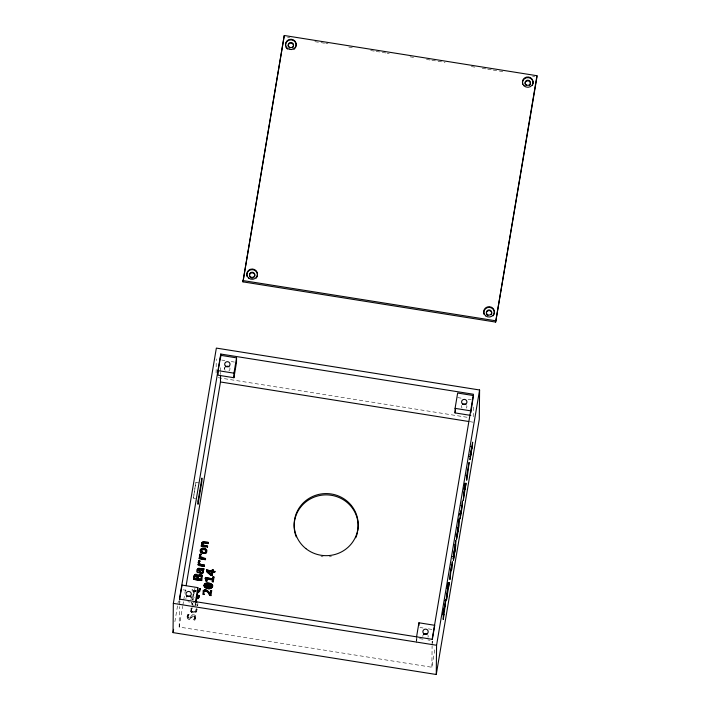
<?xml version="1.0" encoding="UTF-8"?>
<svg xmlns="http://www.w3.org/2000/svg" width="710" height="710" viewBox="0 0 710 710"><rect width="100%" height="100%" fill="white"/><g stroke="black" fill="none" stroke-linecap="round" stroke-linejoin="round"><path stroke-width="0.53" stroke-dasharray="3.55 2.66" d="M434.813 649.827L431.875 667.258L179.168 627.045L179.381 606.624M179.435 602.222L179.452 600.403M187.91 614.185L187.129 616.484L187.91 614.185L189.037 614.363L188.168 616.076L189.037 614.363M194.584 616.635L194.194 616.218C191.673 615.534 189.463 622.847 187.245 617.753C190.058 622.351 191.505 615.055 194.194 615.889L194.78 617.221L194.593 616.307M195.596 616.067C192.863 611.922 191.238 618.596 188.585 618.25L188.212 617.522L190.014 617.966L192.037 614.895L194.256 614.762L195.712 616.573L194.78 620.309C191.593 620.469 197.194 614.975 193.59 620.123M190.608 611.39C192.925 615.526 199.483 608.843 195.694 612.641C191.185 614.265 188.745 609.872 191.176 607.636M190.679 608.408L192.25 607.804L191.274 609.704M191.238 610.147L191.283 609.375C190.404 612.908 197.327 612.952 196.058 609.189L196.102 609.97L195.676 608.674M191.292 610.547L191.247 609.819M191.398 608.905L192.241 608.124M191.434 610.911L191.301 610.218M191.656 611.23L191.434 610.582M193.794 590.436L192.028 589.832L193.794 590.436L194.176 587.871M191.966 611.505L191.665 610.902M192.241 599.657L193.031 599.781L192.241 599.657L192.508 597.722L190.75 597.447M192.321 604.148C193.786 608.062 192.161 601.068 192.374 603.438M192.348 611.718L191.966 611.177M192.508 597.722L190.75 597.767M190.91 596.782L192.676 596.737M193.058 594.492L193.848 594.944L193.058 594.492L192.676 597.057M193.298 598.175L193.031 599.781M193.351 593.036L194.149 593.161L193.351 593.036L193.626 591.102L191.86 591.146L192.028 589.832M193.342 612.011L192.348 611.399M196.102 591.492L194.416 591.226L196.102 591.821M196.271 590.835L194.584 590.241L197.957 590.773M194.38 612.047L196.066 610.458M194.78 620.309L195.729 617.469M195.214 605.648L195.241 602.914L191.034 602.249M196.563 605.417L197.06 604.228M196.741 608.514L196.954 609.721L196.732 608.843M197.531 605.754C198.409 603.731 196.635 607.343 197.531 605.435M216.097 373.007L216.248 358.932M220.553 374.463L220.57 372.306M220.579 371.232L220.641 365.863M224.653 369.058L224.671 367.239M416.326 640.837L416.353 638.104L418.465 638.441M431.875 667.258L432.097 645.763M432.106 644.689L432.15 640.393M473.224 416.823L473.348 405.002M196.954 609.393L196.759 611.248M194.753 617.966L194.788 616.901M192.25 604.148L192.277 603.465M197.087 603.864L197.078 604.183M187.129 616.165L187.245 618.073M174.873 621.703L178.361 600.979M179.399 604.955L180.091 600.873M179.168 627.045L182.656 606.349M182.843 605.257L183.579 600.909M183.757 599.817L184.68 594.368M184.857 593.276L185.78 587.836M193.848 594.616L193.466 597.19L196.839 597.394M194.149 593.161L194.416 591.226M194.584 590.56L194.957 588.315M195.543 605.426L195.88 603.385M416.308 642.656L417.001 638.565M432.443 643.127L432.789 641.086M188.177 615.756L188.203 617.851M197.77 605.266L197.904 603.544M192.374 603.109L192.312 604.467M199.102 482.96L195.951 482.454L195.623 483.563L193.404 498.012L195.552 498.589M193.44 498.26L195.951 482.454M191.806 602.577L191.434 604.458M192.774 602.914L193.865 602.568M193.351 611.683L194.389 611.718M287.532 37.319L289.724 37.665M314.885 41.677L324.727 43.239M325.819 43.416L328.011 43.763M348.796 47.073L353.172 47.765M370.673 50.552L375.049 51.244M376.14 51.422L385.991 52.993M387.083 53.161L389.275 53.507M410.06 56.818L414.436 57.519M426.47 59.427L430.846 60.128M431.937 60.297L445.063 62.391M471.316 66.571L475.691 67.264M482.259 68.311L486.634 69.003M487.726 69.181L492.101 69.873M493.193 70.05L504.135 71.79M532.58 76.316L534.763 76.662M221.751 360.059L224.91 360.556M231.229 361.567L234.389 362.064M457.613 397.591L462.876 398.425M468.138 399.268L471.298 399.765M218.236 377.684L467.269 417.311M469.887 421.669L473.171 422.193M183.038 589.806L186.197 590.303M192.516 591.315L195.667 591.812M419.947 627.507L423.098 628.004M428.37 628.847L432.576 629.513M187.875 601.743L189.978 602.08M419.512 638.609L423.728 639.275M427.935 639.95L430.047 640.287M187.901 614.505L189.037 614.691M193.59 619.794L194.78 619.99M193.386 605.106L194.416 605.364M331.41 556.542A32.003 31.045 0.6 0 1 329.342 556.809M323.059 556.817A32.003 31.045 0.6 0 1 320.991 556.551M229.8 367.895A2.671 2.583 0.6 0 1 228.868 370.904M225.141 370.309A2.671 2.583 0.6 0 1 225.248 367.168M190.759 597.039A2.671 2.583 0.6 0 1 190.653 600.19M185.931 598.805A2.671 2.583 0.6 0 1 185.958 598.131M466.71 405.587A2.671 2.583 0.6 0 1 466.284 408.143M462.05 408.01A2.671 2.583 0.6 0 1 461.784 405.437M427.988 635.335A2.671 2.583 0.6 0 1 427.926 637.314M422.84 636.506A2.671 2.583 0.6 0 1 423.062 635.184"/><path stroke-width="1.06" d="M173.036 632.61L173.338 603.376L216.355 348.095L479.587 389.985L479.285 419.228L436.26 674.5L173.036 632.61L173.586 629.335M200.788 580.425C196.732 580.345 191.105 580.123 194.522 575.091C194.868 574.621 195.419 574.328 196.004 574.31C198.285 574.301 197.176 577.549 199.022 575.047C206.779 577.833 198.977 572.358 197.77 575.996M193.555 579.271L193.954 576.573M193.954 576.893L194.274 575.499M194.274 575.828L194.522 575.091M194.655 578.322L196.927 578.685L194.655 578.322L195.055 576.067L196.297 575.437L197.176 576.413L196.927 578.685M194.513 575.419L194.824 574.763M195.055 576.067L197.025 575.916M194.815 575.091L195.17 574.514M195.17 574.843L195.57 574.363M197.77 576.316L196.484 574.346M196.475 601.973C194.584 600.58 198.046 603.154 196.475 601.654M197.149 569.66C197.762 566.82 211.837 570.476 198.578 568.222C196.439 569.553 196.058 572.713 198.081 572.597M197.14 577.425L196.927 578.366M197.433 597.429L196.83 597.722L198.099 596.986L198.445 595.353L199.253 595.805L198.445 595.353M197.646 598.423L196.67 598.707L198.33 598.184L199.057 596.684L198.578 597.944M179.621 599.382L182.035 585.084L197.824 587.605L197.779 592.149L196.058 602.364M197.833 578.827L201.081 579.351L197.833 578.827L198.915 575.81L200.788 575.961L201.356 577.239M198.037 569.81L199.661 569.535L199.439 570.867L199.661 569.216L198.037 569.81L198.081 572.917M197.424 597.749L197.841 597.296M198.054 577.221L198.276 576.458M199.412 564.175L198.196 564.308L199.404 564.503L198.356 562.648L199.404 564.503M198.587 561.317L198.374 562.302L198.986 560.749L200.025 560.918L199.306 562.533M197.833 597.625L198.099 596.986M198.33 598.184L198.019 598.663M198.099 597.305L198.259 596.462M198.543 590.809L197.948 591.102L199.217 590.365L199.563 588.723L200.371 589.176L199.563 588.723M198.276 576.777L198.658 575.961M198.587 561.637L198.986 560.749M197.779 592.087L198.764 592.122L199.9 590.995M198.649 576.28L198.915 575.81M198.543 591.128L198.951 590.676M199.324 563.048L200.335 564.193L204.4 565.293L200.335 564.521L199.448 563.722L199.306 562.205L199.27 562.968M200.531 557.554C200.806 558.042 198.747 557.146 199.643 556.631M199.705 554.688L199.492 555.682L200.105 554.128C202.377 553.764 199.741 556.143 201.143 554.297M198.951 591.004L199.217 590.365M202.625 573.21C201.853 575.854 197.824 570.902 200.22 573.218C202.368 574.674 204.329 570.867 202.909 572.952M199.546 561.503L200.025 561.246L198.986 561.077M199.448 591.563L200.38 588.856M199.217 590.684L199.377 589.841M199.998 557.146L200.522 557.874M199.705 555.016L200.105 554.128M200.14 575.757L199.253 576.05M200.202 571.683L201.205 572.855L202.421 572.313C203.379 568.568 198.578 569.109 200.344 572.269M200.495 549.762C201.001 548.582 205.385 547.685 206.645 550.081C207.391 549.842 203.273 546.94 201.498 548.564C196.51 552.176 205.891 555.06 206.459 552.451M200.566 557.101L200.442 556.418C201.622 559.817 211.5 560.083 200.566 556.782M200.673 572.659L200.344 571.941M201.8 553.046L200.859 552.389M200.788 575.961L201.187 576.334M201.178 551.164C206.983 542.893 207.382 559.595 201.205 550.481M201.241 551.492L201.187 550.836M201.205 550.8L201.303 550.126M202.323 545.165C202.084 546.212 200.752 543.274 202.323 545.484M201.205 572.855L200.681 572.331M201.391 551.776L201.249 551.164M201.303 550.454L201.471 549.842M201.542 543.212L203.237 542.041L208.207 542.396L202.785 541.792L201.658 542.786L201.64 544.641M201.613 552.043L201.391 551.457M201.587 569.642L202.59 571.807L202.572 570.725M201.462 550.161L201.702 549.602M201.711 572.855L202.421 572.313M201.702 549.93L202.004 549.433M202.315 552.451L201.622 551.714M202.394 544.65L207.595 546.327L203.264 545.546L202.377 543.691L203.459 542.733L208.039 543.39M202.377 543.691L202.563 543.185M202.43 553.276L204.595 553.489M202.661 570.015L203.584 569.837L202.661 570.015L203.451 571.506L202.661 569.686M202.004 549.753L202.803 549.256M202.554 543.505L202.918 542.866M203.335 552.708L202.323 552.123M210.923 595.388L209.982 595.237C207.746 589.486 202.013 589.912 204.187 594.572L203.06 594.066L204.196 594.252M210.178 594.376C209.317 592.246 205.58 587.365 203.22 590.8C204.862 588.572 209.237 591.51 210.178 594.376C208.678 591.625 212.938 589.779 210.799 590.693M205.953 550.552L203.859 549.327M204.196 542.777L207.071 543.558M203.823 591.971L204.018 591.368M204.036 585.546C203.362 583.744 205.501 589.318 204.152 586.105M201.125 565.79C210.533 566.198 195.676 566.704 198.196 563.98M204.391 552.779L205.891 551.91M204.24 584.348C205.385 582.413 211.607 583.398 212.538 585.129C211.003 582.528 204.693 581.472 204.063 585.262M204.018 591.696L204.4 590.951M204.391 591.27L204.915 590.729M204.941 585.768L205.873 584.09C215.05 588.315 205.066 588.981 204.95 585.076M205.048 586.096L205.057 584.756M199.315 557.359L199.146 558.681L205.35 559.666L199.146 558.353M205.27 586.398L205.048 585.768M205.048 585.084L205.243 584.481M205.483 577.434L205.296 578.845L205.483 577.434L212.787 578.925L205.483 577.762M205.705 553.161L206.131 552.85M205.243 584.809L205.518 584.268M205.545 590.729L204.915 591.048M205.598 586.664L205.27 586.069M205.873 584.09L205.51 584.587M206.362 578.677L207.018 581.179L205.944 581.011L207.027 580.86L206.362 578.677L212.609 579.671L212.326 581.685L213.257 581.836L214.012 577.079L213.071 576.928L212.787 578.597M206.077 587.756L206.921 588.341L204.817 587.046M206.37 591.048L207.347 591.954M206.601 587.117L205.598 586.345M212.095 571.177L206.708 569.988L212.095 571.177L212.281 569.784L213.186 569.926L213.009 571.319L214.979 571.63L213.009 570.991L213.186 569.926M211.731 586.158L210.621 587.49C201.329 583.15 211.624 582.564 211.731 586.478L211.74 585.794M207.542 571.559L211.917 571.932L207.542 571.559L211.491 574.78L211.917 571.932M206.921 588.013C209.521 591.146 214.651 584.587 211.749 587.773M208.083 587.445L206.61 586.788M208.349 593.169L209.974 595.566M211.74 586.114L208.598 584.108M208.9 588.652L207.906 588.208M209.787 588.67L211.216 588.066M210.621 587.49L206.929 583.948M211.056 587.33L211.615 586.824M211.491 574.78L207.551 571.231M212.281 569.784L213.186 570.245M212.326 581.685L212.609 579.671M214.979 571.31C215.263 574.488 210.968 569.376 212.254 575.801M212.787 578.925L213.071 576.928M213.257 581.836L212.326 581.357M214.012 577.079L213.071 577.257M218.165 370.655L218.121 375.208L233.918 377.72L236.492 362.402L236.545 357.858L220.748 355.337L218.165 370.655L233.963 373.167L233.918 377.72M186.144 585.652L220.473 381.98L220.535 375.537M220.73 357.263L220.766 354.041L473.464 394.254L432.168 639.319L179.461 599.107L220.766 354.041M242.953 281.861L284.266 35.5L536.964 75.713L536.955 77.008L495.651 322.074L242.953 281.861L284.266 35.5M418.909 625.519L418.935 622.785L434.733 625.297L432.319 639.595M436.26 674.5L436.57 645.266L479.587 389.985M442.72 612.242L442.694 614.532L444.016 614.745L443.209 619.502L443.28 613.378L445.915 599.08L444.016 614.745M446.767 594.084L446.759 595.007L448.347 584.738L448.303 588.413L446.989 588.199M447.54 590.383L446.51 599.932L449.297 582.546L448.303 588.413M452.377 565.116L452.359 561.708L449.98 575.011L449.936 579.6L451.223 568.444L451.595 566.713L451.587 569.802L452.377 565.116L451.063 564.903M470.819 415.421L455.03 412.909L455.074 408.356L457.657 393.038L473.446 395.55M460.781 513.969L460.79 510.872L460.009 519.001L462.396 505.671L462.441 501.074L460.843 513.836L459.468 513.756M463.506 494.746L463.497 495.669L465.085 485.4L465.05 489.066L463.728 488.862M464.278 491.045L463.248 500.594L466.035 483.199L465.05 489.066M467.464 475.567L469.106 462.361L466.727 475.665L466.674 480.253L467.464 475.567L466.15 475.354M470.854 412.688L473.277 396.579M495.651 322.074L536.964 75.713M198.356 562.977L198.383 561.983M199.474 556.356L199.501 555.362M454.622 552.442L455.003 548.857L453.388 560.554L455.598 546.913L455.838 540.248L453.175 559.072L454.222 554.128M199.439 570.538L199.474 572.517M212.618 586.62L212.654 585.688M201.356 576.919L201.081 579.351M203.406 572.153L203.451 571.177M472.265 446.599L472.647 442.188L469.931 459.716L472.265 446.599L470.952 446.395M457.506 534.79L459.104 525.187L459.175 518.797L456.495 539.485L457.506 534.79L456.193 534.586M201.223 546.327L201.391 545.014M195.419 601.894L197.824 587.605M233.963 373.167L236.545 357.858M198.259 596.782L198.445 595.672M199.368 590.161L199.554 589.052M199.048 597.012L199.262 595.477M203.575 570.157L203.752 568.843M204.231 566.287L204.4 564.965M205.35 559.666L205.518 558.344M207.426 547.312L207.595 545.999M208.039 543.709L208.207 542.396M206.708 569.988L206.495 571.577L211.198 575.304L212.254 575.473L212.822 572.074M210.178 594.048L210.799 590.365M210.923 595.708L211.74 590.516M416.53 637.083L418.935 622.785M455.03 412.909L455.545 409.839M206.699 552.282L206.832 550.232M200.424 555.912L200.664 554.883M203.22 590.8L203.06 594.394M202.909 543.185L203.451 543.052M201.205 572.526L201.72 572.526M208.909 588.333L209.787 588.341M197.788 591.767L198.764 591.803M202.794 549.584L203.85 549.655M203.344 552.389L204.391 552.451M196.004 574.63L196.484 574.665M208.092 587.117L209.565 587.25M206.929 584.277L208.598 584.436M242.971 280.565L495.669 320.778M455.074 408.356L470.872 410.868M220.473 381.98L468.795 421.5M469.612 454.915L470.925 455.128M469.337 456.415L470.65 456.619M461.083 505.458L462.396 505.671M459.512 514.892L460.825 515.105M455.944 536.006L457.258 536.21M454.453 544.925L455.767 545.129M452.439 556.542L453.752 556.755M201.232 546.008L207.426 546.993M202.261 546.496L205.359 546.984M200.096 554.457L201.143 554.625M444.513 600.625L445.827 600.837M206.362 579.005L212.609 579.999M193.555 578.943L201.817 580.585L202.19 576.112M173.338 603.376L436.57 645.266M205.376 587.756L206.077 588.075M206.61 585.049L209.565 587.578M207.276 572.251L211.19 575.632M205.305 578.517L205.944 581.011M212.538 585.129L212.654 586.007M200.389 556.028L200.433 556.746M199.27 562.648L199.315 563.367M357.565 531.941A32.003 31.045 0.6 0 1 355.745 537.781M296.221 536.884A32.003 31.045 0.6 0 1 322.97 495.03A32.003 31.045 0.6 0 1 357.742 530.947M250.452 277.459A2.671 2.583 0.6 0 1 250.08 273.82A2.671 2.583 0.6 0 1 253.834 273.457A2.671 2.583 0.6 0 1 254.207 277.104M253.088 277.885A2.671 2.583 0.6 0 1 252.405 278.036M251.713 278.018A2.671 2.583 0.6 0 1 251.047 277.823M288.366 46.629A2.671 2.583 0.6 0 1 289.707 43.381A2.671 2.583 0.6 0 1 293.15 44.393A2.671 2.583 0.6 0 1 292.413 47.819M289.76 48.076A2.671 2.583 0.6 0 1 289.174 47.712M486.882 314.672A2.671 2.583 0.6 0 1 487.309 311.202A2.671 2.583 0.6 0 1 490.912 311.308A2.671 2.583 0.6 0 1 491.116 314.796M487.947 315.515A2.671 2.583 0.6 0 1 487.362 315.16M530.201 84.481A2.671 2.583 0.6 0 1 529.323 85.511M526.074 85.413A2.671 2.583 0.6 0 1 526.82 80.993A2.671 2.583 0.6 0 1 530.397 83.833M247.16 276.643A5.334 5.174 0.6 0 1 253.008 269.702A5.334 5.174 0.6 0 1 256.274 278.089M285.562 45.573A5.334 5.174 0.6 0 1 291.73 39.955A5.334 5.174 0.6 0 1 295.733 47.197M294.996 48.342A5.334 5.174 0.6 0 1 293.984 49.265M287.488 49.07A5.334 5.174 0.6 0 1 285.873 46.895M484.069 314.335A5.334 5.174 0.6 0 1 489.918 307.403A5.334 5.174 0.6 0 1 493.184 315.79M522.631 84.153A5.334 5.174 0.6 0 1 528.417 77.63A5.334 5.174 0.6 0 1 532.42 85.306M225.753 366.706A2.671 2.583 0.6 0 1 228.993 366.804M186.526 596.915A2.671 2.583 0.6 0 1 190.28 596.551M462.654 404.407A2.671 2.583 0.6 0 1 465.902 404.505M423.435 634.616A2.671 2.583 0.6 0 1 427.189 634.252M198.037 501.056L198.01 504.304L201.88 481.327L201.915 478.078L198.037 501.056M200.424 555.584L200.389 556.347L200.424 555.584M206.015 550.88L205.989 551.563L206.015 550.88M444.07 609.641L444.043 611.434L445.063 604.174L444.07 609.641M447.575 587.223L447.557 588.625L448.365 582.502L447.575 587.223M464.313 487.885L464.296 489.288L465.112 483.164L464.313 487.885M457.275 533.37L457.258 534.55L458.305 527.237L457.275 533.37M453.947 553.046L453.938 554.164L454.986 546.869L453.947 553.046M470.695 453.726L470.677 454.924L471.83 446.936L470.695 453.726M305.904 548.635A32.003 31.045 0.6 0 0 357.76 529.642A32.003 31.045 0.6 0 0 314.849 495.58A32.003 31.045 0.6 0 0 305.904 548.635M248.775 278.16A5.334 5.174 0.6 0 0 257.419 275.001A5.334 5.174 0.6 0 0 250.266 269.321A5.334 5.174 0.6 0 0 248.775 278.16M287.497 48.413A5.334 5.174 0.6 0 0 296.141 45.254A5.334 5.174 0.6 0 0 288.988 39.574A5.334 5.174 0.6 0 0 287.497 48.413M524.042 85.803A5.334 5.174 0.6 0 0 532.944 83.407A5.334 5.174 0.6 0 0 526.35 77.133A5.334 5.174 0.6 0 0 524.042 85.803M485.684 315.861A5.334 5.174 0.6 0 0 494.329 312.702A5.334 5.174 0.6 0 0 487.175 307.022A5.334 5.174 0.6 0 0 485.684 315.861M250.461 276.811A2.671 2.583 0.6 0 0 254.783 275.231A2.671 2.583 0.6 0 0 251.207 272.392A2.671 2.583 0.6 0 0 250.461 276.811M289.174 47.064A2.671 2.583 0.6 0 0 293.496 45.484A2.671 2.583 0.6 0 0 289.92 42.644A2.671 2.583 0.6 0 0 289.174 47.064M487.371 314.512A2.671 2.583 0.6 0 0 491.684 312.933A2.671 2.583 0.6 0 0 488.116 310.092A2.671 2.583 0.6 0 0 487.371 314.512M526.083 84.765A2.671 2.583 0.6 0 0 530.405 83.185A2.671 2.583 0.6 0 0 526.829 80.345A2.671 2.583 0.6 0 0 526.083 84.765M225.665 366.253A2.671 2.583 0.6 0 0 229.987 364.674A2.671 2.583 0.6 0 0 226.41 361.834A2.671 2.583 0.6 0 0 225.665 366.253M186.952 596.001A2.671 2.583 0.6 0 0 191.265 594.421A2.671 2.583 0.6 0 0 187.697 591.581A2.671 2.583 0.6 0 0 186.952 596.001M462.574 403.954A2.671 2.583 0.6 0 0 466.896 402.375A2.671 2.583 0.6 0 0 463.319 399.535A2.671 2.583 0.6 0 0 462.574 403.954M423.852 633.702A2.671 2.583 0.6 0 0 428.174 632.122A2.671 2.583 0.6 0 0 424.598 629.282A2.671 2.583 0.6 0 0 423.852 633.702"/></g></svg>
